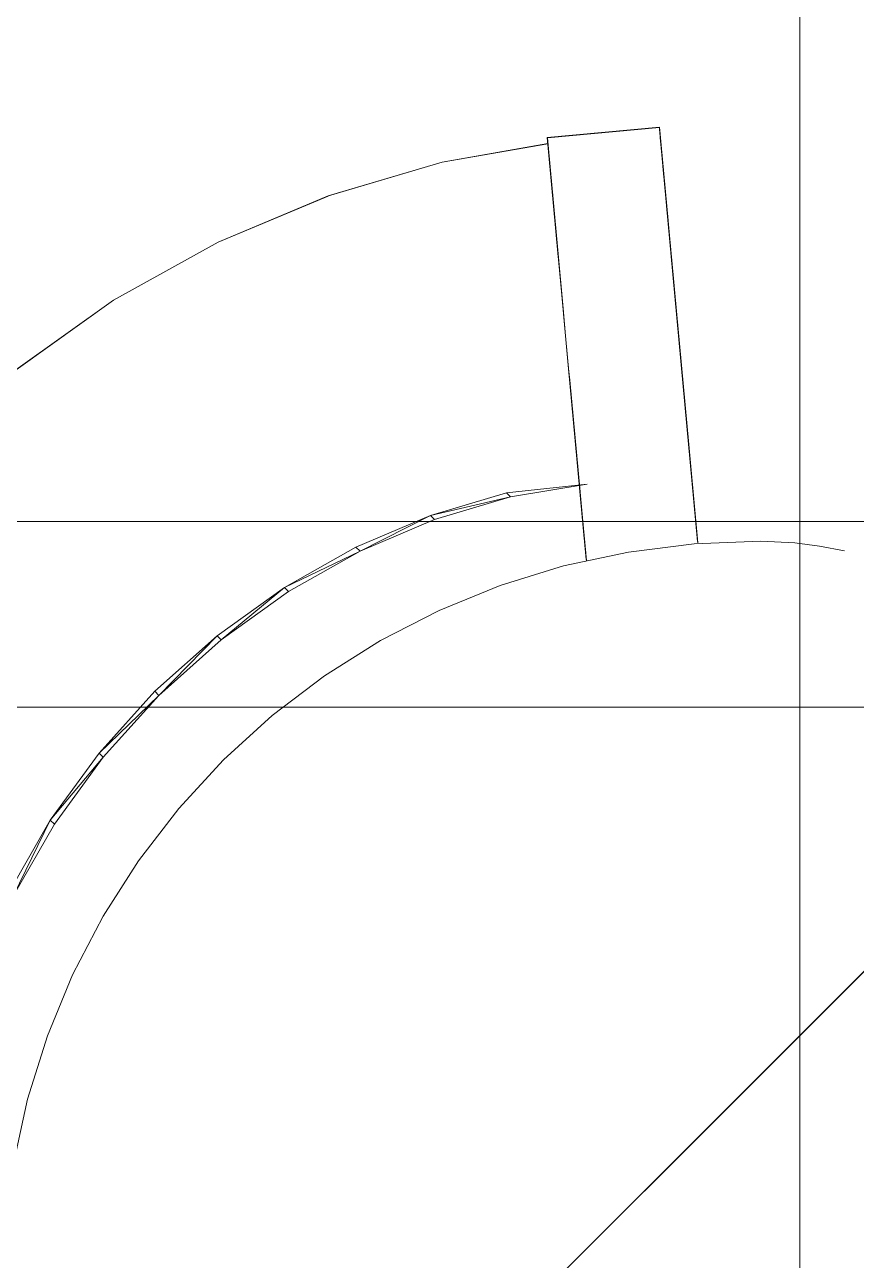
# Model space of a CAD drawing. Extents: x -566 to 72611, y -487 to 32334.
# Drawn here: x 60.28 to 68.6, y 299.6 to 311.98 of the extents above; entities that cross this region are included whole.
import ezdxf

# ---------------------------------------------------------------- set-up
doc = ezdxf.new("R2010")
doc.units = 0
doc.header["$LTSCALE"] = 0.5
doc.header["$MEASUREMENT"] = 0
doc.layers.add('ceilling', color=141, linetype='CONTINUOUS', lineweight=18)
doc.layers.add('floor', color=7, linetype='CONTINUOUS', lineweight=5, true_color=0xcfcfcf)
doc.layers.add('layout', color=7, linetype='CONTINUOUS', lineweight=5, true_color=0xcfcfcf)

msp = doc.modelspace()

# ---------------------------------------------------------------- hatches: boundary and pattern name
at = {"layer": 'floor'}
h = msp.add_hatch(dxfattribs=at)
h.set_pattern_fill('ANSI37', color=256, scale=100, angle=45)
h.set_pattern_definition([(90, (243.028, 267.632), (-12.5, 9e-16), []), (180, (243.028, 267.632), (-9e-16, -12.5), [])])
h.paths.add_polyline_path([(253.46925, 349.5), (154.11744, 349.5), (154.11744, 348.5), (101.14781, 348.5), (101.14781, 349.5), (0, 349.5), (0, 344.5), (36, 344.5, -0.33835703), (0, 308.66941), (0, 308.5), (0, 173.75), (253.46925, 173.75)])
h.paths.add_polyline_path([(36, 344.5), (0, 344.5), (0, 308.66941, 0.33835703)], flags=17)
h.paths.add_polyline_path([(253.46925, 173.75), (0, 173.75), (0, 173.74997), (0, 169.75), (253.46925, 169.75)])
h.paths.add_polyline_path([(253.46925, 169.75), (0, 169.75), (0, 149.21137), (36, 149.21137, -0.33835703), (0, 113.38078), (0, 113.21137), (0, 29.94998), (0, -5), (253.46925, -5)])
h.paths.add_polyline_path([(36, 149.21137), (0, 149.21137), (0, 113.38078, 0.33835703)], flags=17)
h.paths.add_polyline_path([(575.25, 169.75), (510, 169.75), (474.75, 169.75), (327.5, 169.75), (285.46925, 169.75), (285.46925, 165.75), (253.46925, 165.75), (253.46925, -5), (263.99725, -5), (263.99725, 95.99051), (287, 95.99051), (287, 97.5), (292, 97.5), (292, -5), (341.25, -5), (341.25, 13.02988), (341.25012, 15.02988), (346.24839, 15.02988, 0.36108524), (374.08728, 41.24999), (346.25012, 41.24999), (346.25012, 42.99999), (341.25, 42.99999), (341.25, 44.99999), (341.25, 97.5), (357.75, 97.5), (405.75, 97.5), (575.25, 97.5)])

# ---------------------------------------------------------------- linework, layer by layer
at = {"layer": 'ceilling'}
msp.add_line((0, 307), (533.5, 307), dxfattribs=at)
at = {"layer": 'layout'}
for points in [[(65.50842, 310.84748, -67.26699), (65.50842, 310.84748, -67.26699), (65.50854, 310.84623, -67.22689), (66.63047, 310.95092, -67.26699)], [(66.6306, 310.94967, -67.22689), (66.6306, 310.94967, -67.22689), (66.63047, 310.95092, -67.26699), (65.50854, 310.84623, -67.22689)], [(66.63047, 310.95092, -67.26699), (66.63047, 310.95092, -67.26699), (66.72474, 309.92884, -67.48286), (66.63891, 310.85943, -67.48643)], [(66.71653, 310.01832, -67.34798), (66.71653, 310.01832, -67.34798), (66.72474, 309.92884, -67.48286), (66.63047, 310.95092, -67.26699)], [(66.70804, 310.11029, -67.21458), (66.70804, 310.11029, -67.21458), (66.71653, 310.01832, -67.34798), (66.63047, 310.95092, -67.26699)], [(66.6306, 310.94967, -67.22689), (66.6306, 310.94967, -67.22689), (66.70804, 310.11029, -67.21458), (66.63047, 310.95092, -67.26699)], [(66.63117, 310.94386, -67.18715), (66.63117, 310.94386, -67.18715), (66.70804, 310.11029, -67.21458), (66.6306, 310.94967, -67.22689)], [(66.69929, 310.20474, -67.0827), (66.69929, 310.20474, -67.0827), (66.70804, 310.11029, -67.21458), (66.63117, 310.94386, -67.18715)], [(66.6321, 310.93359, -67.14822), (66.6321, 310.93359, -67.14822), (66.69929, 310.20474, -67.0827), (66.63117, 310.94386, -67.18715)], [(66.63344, 310.91891, -67.11057), (66.63344, 310.91891, -67.11057), (66.69929, 310.20474, -67.0827), (66.6321, 310.93359, -67.14822)], [(66.63521, 310.9, -67.07462), (66.63521, 310.9, -67.07462), (66.69929, 310.20474, -67.0827), (66.63344, 310.91891, -67.11057)], [(66.69685, 310.23177, -67.04916), (66.69685, 310.23177, -67.04916), (66.69929, 310.20474, -67.0827), (66.63521, 310.9, -67.07462)], [(66.63732, 310.87712, -67.0408), (66.63732, 310.87712, -67.0408), (66.69685, 310.23177, -67.04916), (66.63521, 310.9, -67.07462)], [(66.694, 310.26218, -67.01825), (66.694, 310.26218, -67.01825), (66.69685, 310.23177, -67.04916), (66.63732, 310.87712, -67.0408)], [(66.63974, 310.8506, -67.00951), (66.63974, 310.8506, -67.00951), (66.694, 310.26218, -67.01825), (66.63732, 310.87712, -67.0408)], [(66.63891, 310.85943, -67.48643), (66.63891, 310.85943, -67.48643), (66.73278, 309.84177, -67.61917), (66.64717, 310.77067, -67.70689)], [(66.72474, 309.92884, -67.48286), (66.72474, 309.92884, -67.48286), (66.73278, 309.84177, -67.61917), (66.63891, 310.85943, -67.48643)], [(66.69091, 310.29561, -66.99026), (66.69091, 310.29561, -66.99026), (66.694, 310.26218, -67.01825), (66.63974, 310.8506, -67.00951)], [(66.64249, 310.82062, -66.98109), (66.64249, 310.82062, -66.98109), (66.69091, 310.29561, -66.99026), (66.63974, 310.8506, -67.00951)], [(65.51395, 310.78749, -67.27966), (65.51395, 310.78749, -67.27966), (64.45702, 310.60098, -67.36029), (65.51204, 310.78508, -67.23956)], [(65.50842, 310.84748, -67.26699), (65.50842, 310.84748, -67.26699), (65.51686, 310.75599, -67.48643), (65.60268, 309.8254, -67.48286)], [(65.59445, 309.91486, -67.34798), (65.59445, 309.91486, -67.34798), (65.50842, 310.84748, -67.26699), (65.60268, 309.8254, -67.48286)], [(65.58599, 310.00685, -67.21458), (65.58599, 310.00685, -67.21458), (65.50842, 310.84748, -67.26699), (65.59445, 309.91486, -67.34798)], [(65.50854, 310.84623, -67.22689), (65.50854, 310.84623, -67.22689), (65.50842, 310.84748, -67.26699), (65.58599, 310.00685, -67.21458)], [(65.50909, 310.8404, -67.18715), (65.50909, 310.8404, -67.18715), (65.50854, 310.84623, -67.22689), (65.58599, 310.00685, -67.21458)], [(65.57723, 310.1013, -67.0827), (65.57723, 310.1013, -67.0827), (65.50909, 310.8404, -67.18715), (65.58599, 310.00685, -67.21458)], [(65.51004, 310.83015, -67.14822), (65.51004, 310.83015, -67.14822), (65.50909, 310.8404, -67.18715), (65.57723, 310.1013, -67.0827)], [(65.51138, 310.81547, -67.11057), (65.51138, 310.81547, -67.11057), (65.51004, 310.83015, -67.14822), (65.57723, 310.1013, -67.0827)], [(65.51315, 310.79656, -67.07462), (65.51315, 310.79656, -67.07462), (65.51138, 310.81547, -67.11057), (65.57723, 310.1013, -67.0827)], [(65.57479, 310.12833, -67.04916), (65.57479, 310.12833, -67.04916), (65.51315, 310.79656, -67.07462), (65.57723, 310.1013, -67.0827)], [(65.51526, 310.77368, -67.0408), (65.51526, 310.77368, -67.0408), (65.51315, 310.79656, -67.07462), (65.57479, 310.12833, -67.04916)], [(65.57195, 310.15874, -67.01825), (65.57195, 310.15874, -67.01825), (65.51526, 310.77368, -67.0408), (65.57479, 310.12833, -67.04916)], [(65.51768, 310.74716, -67.00951), (65.51768, 310.74716, -67.00951), (65.51526, 310.77368, -67.0408), (65.57195, 310.15874, -67.01825)], [(65.51686, 310.75599, -67.48643), (65.51686, 310.75599, -67.48643), (65.52511, 310.66723, -67.70689), (65.61072, 309.73833, -67.61917)], [(65.60268, 309.8254, -67.48286), (65.60268, 309.8254, -67.48286), (65.51686, 310.75599, -67.48643), (65.61072, 309.73833, -67.61917)], [(65.56885, 310.19217, -66.99026), (65.56885, 310.19217, -66.99026), (65.51768, 310.74716, -67.00951), (65.57195, 310.15874, -67.01825)], [(65.52044, 310.71718, -66.98109), (65.52044, 310.71718, -66.98109), (65.51768, 310.74716, -67.00951), (65.56885, 310.19217, -66.99026)], [(66.68758, 310.33174, -66.96545), (66.68758, 310.33174, -66.96545), (66.69091, 310.29561, -66.99026), (66.64249, 310.82062, -66.98109)], [(66.64557, 310.78751, -66.95587), (66.64557, 310.78751, -66.95587), (66.68758, 310.33174, -66.96545), (66.64249, 310.82062, -66.98109)], [(66.68405, 310.37025, -66.94405), (66.68405, 310.37025, -66.94405), (66.68758, 310.33174, -66.96545), (66.64557, 310.78751, -66.95587)], [(66.64889, 310.75172, -66.93417), (66.64889, 310.75172, -66.93417), (66.68405, 310.37025, -66.94405), (66.64557, 310.78751, -66.95587)], [(66.64717, 310.77067, -67.70689), (66.64717, 310.77067, -67.70689), (66.74808, 309.67529, -67.89597), (66.65506, 310.68483, -67.92834)], [(66.74059, 309.75722, -67.7569), (66.74059, 309.75722, -67.7569), (66.74808, 309.67529, -67.89597), (66.64717, 310.77067, -67.70689)], [(66.73278, 309.84177, -67.61917), (66.73278, 309.84177, -67.61917), (66.74059, 309.75722, -67.7569), (66.64717, 310.77067, -67.70689)], [(66.68028, 310.41076, -66.92626), (66.68028, 310.41076, -66.92626), (66.68405, 310.37025, -66.94405), (66.64889, 310.75172, -66.93417)], [(66.65096, 310.72914, -66.92349), (66.65096, 310.72914, -66.92349), (66.68028, 310.41076, -66.92626), (66.64889, 310.75172, -66.93417)], [(66.67641, 310.45289, -66.91226), (66.67641, 310.45289, -66.91226), (66.68028, 310.41076, -66.92626), (66.65096, 310.72914, -66.92349)], [(66.65603, 310.67391, -66.90224), (66.65603, 310.67391, -66.90224), (66.67641, 310.45289, -66.91226), (66.65096, 310.72914, -66.92349)], [(66.65096, 310.72914, -66.92349), (66.65096, 310.72914, -66.92349), (66.65241, 310.71371, -66.91623), (66.65603, 310.67391, -66.90224)], [(56.07127, 289.88387, -69.72025), (76.87671, 310.6919, -69.73263), (56.06989, 289.88507, -69.73263)], [(76.87671, 310.6919, -69.73263), (56.07127, 289.88387, -69.72025), (76.87801, 310.6906, -69.72025)], [(65.56552, 310.2283, -66.96545), (65.56552, 310.2283, -66.96545), (65.52044, 310.71718, -66.98109), (65.56885, 310.19217, -66.99026)], [(65.52351, 310.68407, -66.95587), (65.52351, 310.68407, -66.95587), (65.52044, 310.71718, -66.98109), (65.56552, 310.2283, -66.96545)], [(65.56197, 310.26679, -66.94405), (65.56197, 310.26679, -66.94405), (65.52351, 310.68407, -66.95587), (65.56552, 310.2283, -66.96545)], [(65.52684, 310.64828, -66.93417), (65.52684, 310.64828, -66.93417), (65.52351, 310.68407, -66.95587), (65.56197, 310.26679, -66.94405)], [(65.52511, 310.66723, -67.70689), (65.52511, 310.66723, -67.70689), (65.533, 310.58139, -67.92834), (65.62602, 309.57185, -67.89597)], [(65.61853, 309.65378, -67.7569), (65.61853, 309.65378, -67.7569), (65.52511, 310.66723, -67.70689), (65.62602, 309.57185, -67.89597)], [(65.61072, 309.73833, -67.61917), (65.61072, 309.73833, -67.61917), (65.52511, 310.66723, -67.70689), (65.61853, 309.65378, -67.7569)], [(65.55822, 310.30732, -66.92626), (65.55822, 310.30732, -66.92626), (65.52684, 310.64828, -66.93417), (65.56197, 310.26679, -66.94405)], [(65.5289, 310.62571, -66.92349), (65.5289, 310.62571, -66.92349), (65.52684, 310.64828, -66.93417), (65.55822, 310.30732, -66.92626)], [(65.55435, 310.34945, -66.91227), (65.55435, 310.34945, -66.91227), (65.5289, 310.62571, -66.92349), (65.55822, 310.30732, -66.92626)], [(65.53397, 310.57047, -66.90224), (65.53397, 310.57047, -66.90224), (65.5289, 310.62571, -66.92349), (65.55435, 310.34945, -66.91227)], [(66.65506, 310.68483, -67.92834), (66.65506, 310.68483, -67.92834), (66.75545, 309.59582, -68.03635), (66.66268, 310.60182, -68.15076)], [(66.74808, 309.67529, -67.89597), (66.74808, 309.67529, -67.89597), (66.75545, 309.59582, -68.03635), (66.65506, 310.68483, -67.92834)], [(66.67241, 310.49628, -66.90217), (66.67241, 310.49628, -66.90217), (66.67641, 310.45289, -66.91226), (66.65603, 310.67391, -66.90224)], [(66.66009, 310.62973, -66.89612), (66.66009, 310.62973, -66.89612), (66.67241, 310.49628, -66.90217), (66.65603, 310.67391, -66.90224)], [(66.66834, 310.54046, -66.89609), (66.66834, 310.54046, -66.89609), (66.67241, 310.49628, -66.90217), (66.66009, 310.62973, -66.89612)], [(66.66422, 310.58509, -66.89406), (66.66422, 310.58509, -66.89406), (66.66834, 310.54046, -66.89609), (66.66009, 310.62973, -66.89612)], [(63.31403, 310.26434, -67.41459), (63.31403, 310.26434, -67.41459), (64.45702, 310.60098, -67.36029), (63.31631, 310.26299, -67.45481)], [(65.533, 310.58139, -67.92834), (65.533, 310.58139, -67.92834), (65.54062, 310.49838, -68.15076), (65.63339, 309.49238, -68.03635)], [(65.62602, 309.57185, -67.89597), (65.62602, 309.57185, -67.89597), (65.533, 310.58139, -67.92834), (65.63339, 309.49238, -68.03635)], [(65.55035, 310.39284, -66.90217), (65.55035, 310.39284, -66.90217), (65.53397, 310.57047, -66.90224), (65.55435, 310.34945, -66.91227)], [(65.55035, 310.39284, -66.90217), (65.55035, 310.39284, -66.90217), (65.53397, 310.57047, -66.90224), (65.53803, 310.52629, -66.89612)], [(65.54216, 310.48165, -66.89406), (65.54216, 310.48165, -66.89406), (65.53803, 310.52629, -66.89612), (65.54629, 310.43702, -66.89609)], [(65.55035, 310.39284, -66.90217), (65.55035, 310.39284, -66.90217), (65.53803, 310.52629, -66.89612), (65.54629, 310.43702, -66.89609)], [(65.54062, 310.49838, -68.15076), (65.54062, 310.49838, -68.15076), (65.54799, 310.41822, -68.37411), (65.64733, 309.34125, -68.32092)], [(65.64044, 309.41552, -68.17802), (65.64044, 309.41552, -68.17802), (65.54062, 310.49838, -68.15076), (65.64733, 309.34125, -68.32092)], [(65.63339, 309.49238, -68.03635), (65.63339, 309.49238, -68.03635), (65.54062, 310.49838, -68.15076), (65.64044, 309.41552, -68.17802)], [(66.66268, 310.60182, -68.15076), (66.66268, 310.60182, -68.15076), (66.76938, 309.44469, -68.32092), (66.67005, 310.52166, -68.37411)], [(66.7625, 309.51896, -68.17802), (66.7625, 309.51896, -68.17802), (66.76938, 309.44469, -68.32092), (66.66268, 310.60182, -68.15076)], [(66.75545, 309.59582, -68.03635), (66.75545, 309.59582, -68.03635), (66.7625, 309.51896, -68.17802), (66.66268, 310.60182, -68.15076)], [(66.67005, 310.52166, -68.37411), (66.67005, 310.52166, -68.37411), (66.77597, 309.37305, -68.465), (66.67725, 310.44426, -68.59835)], [(66.76938, 309.44469, -68.32092), (66.76938, 309.44469, -68.32092), (66.77597, 309.37305, -68.465), (66.67005, 310.52166, -68.37411)], [(65.54799, 310.41822, -68.37411), (65.54799, 310.41822, -68.37411), (65.55519, 310.34082, -68.59835), (65.65391, 309.26961, -68.465)], [(65.64733, 309.34125, -68.32092), (65.64733, 309.34125, -68.32092), (65.54799, 310.41822, -68.37411), (65.65391, 309.26961, -68.465)], [(66.67725, 310.44426, -68.59835), (66.67725, 310.44426, -68.59835), (66.78848, 309.23772, -68.75656), (66.68405, 310.3699, -68.82346)], [(66.78231, 309.30409, -68.61022), (66.78231, 309.30409, -68.61022), (66.78848, 309.23772, -68.75656), (66.67725, 310.44426, -68.59835)], [(66.77597, 309.37305, -68.465), (66.77597, 309.37305, -68.465), (66.78231, 309.30409, -68.61022), (66.67725, 310.44426, -68.59835)], [(66.68405, 310.3699, -68.82346), (66.68405, 310.3699, -68.82346), (66.79508, 309.16542, -68.99538), (66.69066, 310.29829, -69.04939)], [(66.78848, 309.23772, -68.75656), (66.78848, 309.23772, -68.75656), (66.79508, 309.16542, -68.99538), (66.68405, 310.3699, -68.82346)], [(62.21174, 309.79925, -67.41885), (62.21174, 309.79925, -67.41885), (63.31297, 310.26207, -67.37444), (62.21229, 309.80134, -67.45901)], [(62.21229, 309.80134, -67.45901), (62.21229, 309.80134, -67.45901), (63.31403, 310.26434, -67.41459), (62.21448, 309.79991, -67.49924)], [(63.31403, 310.26434, -67.41459), (63.31403, 310.26434, -67.41459), (62.21229, 309.80134, -67.45901), (63.31297, 310.26207, -67.37444)], [(65.55519, 310.34082, -68.59835), (65.55519, 310.34082, -68.59835), (65.56197, 310.26644, -68.82346), (65.66642, 309.13428, -68.75656)], [(65.66025, 309.20065, -68.61022), (65.66025, 309.20065, -68.61022), (65.55519, 310.34082, -68.59835), (65.66642, 309.13428, -68.75656)], [(65.65391, 309.26961, -68.465), (65.65391, 309.26961, -68.465), (65.55519, 310.34082, -68.59835), (65.66025, 309.20065, -68.61022)], [(65.56197, 310.26644, -68.82346), (65.56197, 310.26644, -68.82346), (65.5686, 310.19485, -69.04939), (65.69147, 308.86194, -92.37602)], [(65.66642, 309.13428, -68.75656), (65.66642, 309.13428, -68.75656), (65.56197, 310.26644, -68.82346), (65.69147, 308.86194, -92.37602)], [(66.69066, 310.29829, -69.04939), (66.69066, 310.29829, -69.04939), (66.80155, 309.09607, -69.23502), (66.69706, 310.22956, -69.27612)], [(66.79508, 309.16542, -68.99538), (66.79508, 309.16542, -68.99538), (66.80155, 309.09607, -69.23502), (66.69066, 310.29829, -69.04939)], [(66.69706, 310.22956, -69.27612), (66.69706, 310.22956, -69.27612), (66.80755, 309.03021, -69.47433), (66.70312, 310.16378, -69.50362)], [(66.80155, 309.09607, -69.23502), (66.80155, 309.09607, -69.23502), (66.80755, 309.03021, -69.47433), (66.69706, 310.22956, -69.27612)], [(66.70312, 310.16378, -69.50362), (66.70312, 310.16378, -69.50362), (66.81254, 308.97662, -69.67496), (66.70889, 310.10062, -69.73302)], [(66.80755, 309.03021, -69.47433), (66.80755, 309.03021, -69.47433), (66.81254, 308.97662, -69.67496), (66.70312, 310.16378, -69.50362)], [(66.70889, 310.10062, -69.73302), (66.70889, 310.10062, -69.73302), (66.81736, 308.92407, -69.87468), (66.71366, 310.04854, -69.9282)], [(66.81254, 308.97662, -69.67496), (66.81254, 308.97662, -69.67496), (66.81736, 308.92407, -69.87468), (66.70889, 310.10062, -69.73302)], [(66.71366, 310.04854, -69.9282), (66.71366, 310.04854, -69.9282), (66.82211, 308.87213, -70.07454), (66.71844, 309.9968, -70.12471)], [(66.81736, 308.92407, -69.87468), (66.81736, 308.92407, -69.87468), (66.82211, 308.87213, -70.07454), (66.71366, 310.04854, -69.9282)], [(66.71844, 309.9968, -70.12471), (66.71844, 309.9968, -70.12471), (66.82685, 308.82087, -70.27457), (66.72316, 309.94569, -70.32137)], [(66.82211, 308.87213, -70.07454), (66.82211, 308.87213, -70.07454), (66.82685, 308.82087, -70.27457), (66.71844, 309.9968, -70.12471)], [(66.72316, 309.94569, -70.32137), (66.72316, 309.94569, -70.32137), (66.83154, 308.77026, -70.47474), (66.72785, 309.89525, -70.51819)], [(66.82685, 308.82087, -70.27457), (66.82685, 308.82087, -70.27457), (66.83154, 308.77026, -70.47474), (66.72316, 309.94569, -70.32137)], [(66.72785, 309.89525, -70.51819), (66.72785, 309.89525, -70.51819), (66.83613, 308.7204, -70.67506), (66.7324, 309.84552, -70.71515)], [(66.83154, 308.77026, -70.47474), (66.83154, 308.77026, -70.47474), (66.83613, 308.7204, -70.67506), (66.72785, 309.89525, -70.51819)], [(62.21229, 309.80134, -67.45901), (62.21229, 309.80134, -67.45901), (61.16596, 309.218, -67.49301), (62.21174, 309.79925, -67.41885)], [(66.7324, 309.84552, -70.71515), (66.7324, 309.84552, -70.71515), (66.84066, 308.67117, -70.87553), (66.73697, 309.79633, -70.91225)], [(66.83613, 308.7204, -70.67506), (66.83613, 308.7204, -70.67506), (66.84066, 308.67117, -70.87553), (66.7324, 309.84552, -70.71515)], [(66.73697, 309.79633, -70.91225), (66.73697, 309.79633, -70.91225), (66.84514, 308.62258, -71.07615), (66.74143, 309.7479, -71.10952)], [(66.84066, 308.67117, -70.87553), (66.84066, 308.67117, -70.87553), (66.84514, 308.62258, -71.07615), (66.73697, 309.79633, -70.91225)], [(66.8375, 308.7054, -96.79295), (66.8375, 308.7054, -96.79295), (66.7372, 309.79346, -96.6115), (66.84662, 308.60648, -96.26441)], [(66.74631, 309.69437, -96.08183), (66.74631, 309.69437, -96.08183), (66.84662, 308.60648, -96.26441), (66.7372, 309.79346, -96.6115)], [(66.74143, 309.7479, -71.10952), (66.74143, 309.7479, -71.10952), (66.84958, 308.57464, -71.27691), (66.74585, 309.70011, -71.30691)], [(66.84514, 308.62258, -71.07615), (66.84514, 308.62258, -71.07615), (66.84958, 308.57464, -71.27691), (66.74143, 309.7479, -71.10952)], [(66.74585, 309.70011, -71.30691), (66.74585, 309.70011, -71.30691), (66.85392, 308.52746, -71.47781), (66.75012, 309.65304, -71.50446)], [(66.84958, 308.57464, -71.27691), (66.84958, 308.57464, -71.27691), (66.85392, 308.52746, -71.47781), (66.74585, 309.70011, -71.30691)], [(66.85584, 308.50646, -95.73662), (66.85584, 308.50646, -95.73662), (66.84662, 308.60648, -96.26441), (66.74631, 309.69437, -96.08183)], [(66.7556, 309.5939, -95.5518), (66.7556, 309.5939, -95.5518), (66.85584, 308.50646, -95.73662), (66.74631, 309.69437, -96.08183)], [(66.75012, 309.65304, -71.50446), (66.75012, 309.65304, -71.50446), (66.85821, 308.48093, -71.67886), (66.75446, 309.60655, -71.70214)], [(66.85392, 308.52746, -71.47781), (66.85392, 308.52746, -71.47781), (66.85821, 308.48093, -71.67886), (66.75012, 309.65304, -71.50446)], [(66.75446, 309.60655, -71.70214), (66.75446, 309.60655, -71.70214), (66.8624, 308.43515, -71.87965), (66.75865, 309.56077, -71.89996)], [(66.85821, 308.48093, -71.67886), (66.85821, 308.48093, -71.67886), (66.8624, 308.43515, -71.87965), (66.75446, 309.60655, -71.70214)], [(66.86518, 308.40519, -95.20904), (66.86518, 308.40519, -95.20904), (66.85584, 308.50646, -95.73662), (66.7556, 309.5939, -95.5518)], [(66.76501, 309.49217, -95.02197), (66.76501, 309.49217, -95.02197), (66.86518, 308.40519, -95.20904), (66.7556, 309.5939, -95.5518)], [(66.75865, 309.56077, -71.89996), (66.75865, 309.56077, -71.89996), (66.8624, 308.43515, -71.87965), (66.76284, 309.51551, -72.09834)], [(66.76284, 309.51551, -72.09834), (66.76284, 309.51551, -72.09834), (66.88461, 308.19442, -72.9435), (66.78505, 309.27495, -73.16138)], [(66.8624, 308.43515, -71.87965), (66.8624, 308.43515, -71.87965), (66.88461, 308.19442, -72.9435), (66.76284, 309.51551, -72.09834)], [(66.87465, 308.30267, -94.68166), (66.87465, 308.30267, -94.68166), (66.86518, 308.40519, -95.20904), (66.76501, 309.49217, -95.02197)], [(66.77446, 309.38928, -94.49234), (66.77446, 309.38928, -94.49234), (66.87465, 308.30267, -94.68166), (66.76501, 309.49217, -95.02197)], [(66.88419, 308.199, -94.1545), (66.88419, 308.199, -94.1545), (66.87465, 308.30267, -94.68166), (66.77446, 309.38928, -94.49234)], [(66.78405, 309.28516, -93.96294), (66.78405, 309.28516, -93.96294), (66.88419, 308.199, -94.1545), (66.77446, 309.38928, -94.49234)], [(66.89385, 308.09408, -93.62756), (66.89385, 308.09408, -93.62756), (66.88419, 308.199, -94.1545), (66.78405, 309.28516, -93.96294)], [(66.79378, 309.17979, -93.43375), (66.79378, 309.17979, -93.43375), (66.89385, 308.09408, -93.62756), (66.78405, 309.28516, -93.96294)], [(66.78505, 309.27495, -73.16138), (66.78505, 309.27495, -73.16138), (66.94974, 307.48781, -76.06652), (66.84977, 308.57242, -76.26654)], [(66.88461, 308.19442, -72.9435), (66.88461, 308.19442, -72.9435), (66.94974, 307.48781, -76.06652), (66.78505, 309.27495, -73.16138)], [(60.18855, 308.52189, -67.51612), (60.18855, 308.52189, -67.51612), (61.16596, 309.218, -67.49301), (60.19051, 308.5204, -67.55636)], [(66.90364, 307.98791, -93.10083), (66.90364, 307.98791, -93.10083), (66.89385, 308.09408, -93.62756), (66.79378, 309.17979, -93.43375)], [(66.80361, 309.07315, -92.90478), (66.80361, 309.07315, -92.90478), (66.90364, 307.98791, -93.10083), (66.79378, 309.17979, -93.43375)], [(66.91358, 307.88051, -92.57433), (66.91358, 307.88051, -92.57433), (66.90364, 307.98791, -93.10083), (66.80361, 309.07315, -92.90478)], [(66.81352, 308.96538, -92.37602), (66.81352, 308.96538, -92.37602), (66.91358, 307.88051, -92.57433), (66.80361, 309.07315, -92.90478)], [(66.92355, 307.77194, -92.04804), (66.92355, 307.77194, -92.04804), (66.91358, 307.88051, -92.57433), (66.81352, 308.96538, -92.37602)], [(66.82363, 308.85625, -91.8475), (66.82363, 308.85625, -91.8475), (66.92355, 307.77194, -92.04804), (66.81352, 308.96538, -92.37602)], [(65.80149, 307.6685, -92.04804), (65.80149, 307.6685, -92.04804), (65.69147, 308.86194, -92.37602), (65.79152, 307.77707, -92.57433)], [(65.70157, 308.75281, -91.8475), (65.70157, 308.75281, -91.8475), (65.69147, 308.86194, -92.37602), (65.80149, 307.6685, -92.04804)], [(65.81162, 307.5587, -91.52199), (65.81162, 307.5587, -91.52199), (65.70157, 308.75281, -91.8475), (65.80149, 307.6685, -92.04804)], [(65.71174, 308.64254, -91.31921), (65.71174, 308.64254, -91.31921), (65.70157, 308.75281, -91.8475), (65.81162, 307.5587, -91.52199)], [(66.93368, 307.66214, -91.52199), (66.93368, 307.66214, -91.52199), (66.92355, 307.77194, -92.04804), (66.82363, 308.85625, -91.8475)], [(66.8338, 308.74598, -91.31921), (66.8338, 308.74598, -91.31921), (66.93368, 307.66214, -91.52199), (66.82363, 308.85625, -91.8475)], [(66.94393, 307.55109, -90.99615), (66.94393, 307.55109, -90.99615), (66.93368, 307.66214, -91.52199), (66.8338, 308.74598, -91.31921)], [(66.84409, 308.63445, -90.79114), (66.84409, 308.63445, -90.79114), (66.94393, 307.55109, -90.99615), (66.8338, 308.74598, -91.31921)], [(65.82187, 307.44766, -90.99615), (65.82187, 307.44766, -90.99615), (65.71174, 308.64254, -91.31921), (65.81162, 307.5587, -91.52199)], [(65.72203, 308.53101, -90.79113), (65.72203, 308.53101, -90.79113), (65.71174, 308.64254, -91.31921), (65.82187, 307.44766, -90.99615)], [(66.95431, 307.43845, -90.46875), (66.95431, 307.43845, -90.46875), (66.94393, 307.55109, -90.99615), (66.84409, 308.63445, -90.79114)], [(66.85445, 308.52213, -90.26526), (66.85445, 308.52213, -90.26526), (66.95431, 307.43845, -90.46875), (66.84409, 308.63445, -90.79114)], [(65.83225, 307.33501, -90.46875), (65.83225, 307.33501, -90.46875), (65.72203, 308.53101, -90.79113), (65.82187, 307.44766, -90.99615)], [(65.73239, 308.41869, -90.26526), (65.73239, 308.41869, -90.26526), (65.72203, 308.53101, -90.79113), (65.83225, 307.33501, -90.46875)], [(66.84977, 308.57242, -76.26654), (66.84977, 308.57242, -76.26654), (67.01319, 306.80019, -79.72841), (66.91238, 307.89344, -79.88265)], [(66.94974, 307.48781, -76.06652), (66.94974, 307.48781, -76.06652), (67.01319, 306.80019, -79.72841), (66.84977, 308.57242, -76.26654)], [(66.96496, 307.32332, -89.91502), (66.96496, 307.32332, -89.91502), (66.95431, 307.43845, -90.46875), (66.85445, 308.52213, -90.26526)], [(66.86482, 308.40897, -89.7206), (66.86482, 308.40897, -89.7206), (66.96496, 307.32332, -89.91502), (66.85445, 308.52213, -90.26526)], [(65.72772, 308.46898, -76.26654), (65.72772, 308.46898, -76.26654), (65.7903, 307.78998, -79.88265), (65.89113, 306.69675, -79.72841)], [(65.82768, 307.38437, -76.06652), (65.82768, 307.38437, -76.06652), (65.72772, 308.46898, -76.26654), (65.89113, 306.69675, -79.72841)], [(65.8429, 307.21988, -89.91502), (65.8429, 307.21988, -89.91502), (65.73239, 308.41869, -90.26526), (65.83225, 307.33501, -90.46875)], [(65.74277, 308.30553, -89.7206), (65.74277, 308.30553, -89.7206), (65.73239, 308.41869, -90.26526), (65.8429, 307.21988, -89.91502)], [(66.97492, 307.21525, -89.35815), (66.97492, 307.21525, -89.35815), (66.96496, 307.32332, -89.91502), (66.86482, 308.40897, -89.7206)], [(66.87455, 308.30342, -89.17662), (66.87455, 308.30342, -89.17662), (66.97492, 307.21525, -89.35815), (66.86482, 308.40897, -89.7206)], [(65.76255, 308.09098, -72.9435), (65.76255, 308.09098, -72.9435), (65.82768, 307.38437, -76.06652), (65.74034, 308.33171, -71.87965)], [(65.85286, 307.11181, -89.35815), (65.85286, 307.11181, -89.35815), (65.74277, 308.30553, -89.7206), (65.8429, 307.21988, -89.91502)], [(65.75249, 308.19998, -89.17662), (65.75249, 308.19998, -89.17662), (65.74277, 308.30553, -89.7206), (65.85286, 307.11181, -89.35815)], [(66.9842, 307.1146, -88.80004), (66.9842, 307.1146, -88.80004), (66.97492, 307.21525, -89.35815), (66.87455, 308.30342, -89.17662)], [(66.88366, 308.20502, -88.63143), (66.88366, 308.20502, -88.63143), (66.9842, 307.1146, -88.80004), (66.87455, 308.30342, -89.17662)], [(65.86212, 307.01114, -88.80004), (65.86212, 307.01114, -88.80004), (65.75249, 308.19998, -89.17662), (65.85286, 307.11181, -89.35815)], [(65.76161, 308.10158, -88.63142), (65.76161, 308.10158, -88.63142), (65.75249, 308.19998, -89.17662), (65.86212, 307.01114, -88.80004)], [(66.99279, 307.02136, -88.24079), (66.99279, 307.02136, -88.24079), (66.9842, 307.1146, -88.80004), (66.88366, 308.20502, -88.63143)], [(66.89204, 308.11398, -88.08511), (66.89204, 308.11398, -88.08511), (66.99279, 307.02136, -88.24079), (66.88366, 308.20502, -88.63143)], [(65.87073, 306.91792, -88.24079), (65.87073, 306.91792, -88.24079), (65.76161, 308.10158, -88.63142), (65.86212, 307.01114, -88.80004)], [(65.76998, 308.01054, -88.08511), (65.76998, 308.01054, -88.08511), (65.76161, 308.10158, -88.63142), (65.87073, 306.91792, -88.24079)], [(65.87864, 306.8321, -87.68047), (65.87864, 306.8321, -87.68047), (65.76998, 308.01054, -88.08511), (65.87073, 306.91792, -88.24079)], [(65.77769, 307.92675, -87.53776), (65.77769, 307.92675, -87.53776), (65.76998, 308.01054, -88.08511), (65.87864, 306.8321, -87.68047)], [(67.00072, 306.93557, -87.68047), (67.00072, 306.93557, -87.68047), (66.99279, 307.02136, -88.24079), (66.89204, 308.11398, -88.08511)], [(66.89975, 308.03019, -87.53776), (66.89975, 308.03019, -87.53776), (67.00072, 306.93557, -87.68047), (66.89204, 308.11398, -88.08511)], [(67.0079, 306.85728, -87.11918), (67.0079, 306.85728, -87.11918), (67.00072, 306.93557, -87.68047), (66.89975, 308.03019, -87.53776)], [(66.9068, 307.95368, -86.98946), (66.9068, 307.95368, -86.98946), (67.0079, 306.85728, -87.11918), (66.89975, 308.03019, -87.53776)], [(65.88584, 306.75384, -87.11918), (65.88584, 306.75384, -87.11918), (65.77769, 307.92675, -87.53776), (65.87864, 306.8321, -87.68047)], [(65.78474, 307.85024, -86.98946), (65.78474, 307.85024, -86.98946), (65.77769, 307.92675, -87.53776), (65.88584, 306.75384, -87.11918)], [(67.01443, 306.78644, -86.55701), (67.01443, 306.78644, -86.55701), (67.0079, 306.85728, -87.11918), (66.9068, 307.95368, -86.98946)], [(66.91322, 307.88446, -86.44029), (66.91322, 307.88446, -86.44029), (67.01443, 306.78644, -86.55701), (66.9068, 307.95368, -86.98946)], [(65.89237, 306.683, -86.55701), (65.89237, 306.683, -86.55701), (65.78474, 307.85024, -86.98946), (65.88584, 306.75384, -87.11918)], [(65.79116, 307.78102, -86.44029), (65.79116, 307.78102, -86.44029), (65.78474, 307.85024, -86.98946), (65.89237, 306.683, -86.55701)], [(65.7903, 307.78998, -79.88265), (65.7903, 307.78998, -79.88265), (65.79278, 307.763, -80.09193), (65.89399, 306.66567, -79.96895)], [(65.89113, 306.69675, -79.72841), (65.89113, 306.69675, -79.72841), (65.7903, 307.78998, -79.88265), (65.89399, 306.66567, -79.96895)], [(65.89822, 306.61959, -85.99404), (65.89822, 306.61959, -85.99404), (65.79116, 307.78102, -86.44029), (65.89237, 306.683, -86.55701)], [(65.79682, 307.71914, -85.89035), (65.79682, 307.71914, -85.89035), (65.79116, 307.78102, -86.44029), (65.89822, 306.61959, -85.99404)], [(65.79278, 307.763, -80.09193), (65.79278, 307.763, -80.09193), (65.79533, 307.73573, -80.31425), (65.89651, 306.6377, -80.19775)], [(65.89399, 306.66567, -79.96895), (65.89399, 306.66567, -79.96895), (65.79278, 307.763, -80.09193), (65.89651, 306.6377, -80.19775)], [(65.79533, 307.73573, -80.31425), (65.79533, 307.73573, -80.31425), (65.79769, 307.71001, -80.53673), (65.89898, 306.61122, -80.42672)], [(65.89651, 306.6377, -80.19775), (65.89651, 306.6377, -80.19775), (65.79533, 307.73573, -80.31425), (65.89898, 306.61122, -80.42672)], [(65.10041, 307.28843, -76.53475), (65.10041, 307.28843, -76.53475), (64.33795, 307.06325, -76.55921), (65.14097, 307.24768, -77.42431)], [(65.14097, 307.24768, -77.42431), (65.14097, 307.24768, -77.42431), (65.90794, 307.37693, -77.39525), (65.10041, 307.28843, -76.53475)], [(64.37851, 307.0225, -77.44877), (64.37851, 307.0225, -77.44877), (65.14097, 307.24768, -77.42431), (64.33795, 307.06325, -76.55921)], [(63.5926, 306.74591, -76.57867), (63.5926, 306.74591, -76.57867), (63.63316, 306.70516, -77.46822), (64.33795, 307.06325, -76.55921)], [(64.37851, 307.0225, -77.44877), (64.37851, 307.0225, -77.44877), (64.33795, 307.06325, -76.55921), (63.63316, 306.70516, -77.46822)], [(66.9796, 306.7783, -80.51045), (66.9796, 306.7783, -80.51045), (66.32001, 306.69565, -80.51045), (66.9796, 306.7783, -79.38364)], [(66.32001, 306.69565, -79.38364), (66.32001, 306.69565, -79.38364), (66.9796, 306.7783, -79.38364), (66.32001, 306.69565, -80.51045)], [(67.64505, 306.80341, -80.51045), (67.64505, 306.80341, -80.51045), (66.9796, 306.7783, -80.51045), (67.64505, 306.80341, -79.38364)], [(66.9796, 306.7783, -79.38364), (66.9796, 306.7783, -79.38364), (67.64505, 306.80341, -79.38364), (66.9796, 306.7783, -80.51045)], [(67.98567, 306.78678, -79.38364), (67.98567, 306.78678, -79.38364), (67.98567, 306.78678, -80.51045), (67.64505, 306.80341, -79.38364)], [(67.64505, 306.80341, -80.51045), (67.64505, 306.80341, -80.51045), (67.64505, 306.80341, -79.38364), (67.98567, 306.78678, -80.51045)], [(68.23457, 306.7531, -79.38364), (68.23457, 306.7531, -79.38364), (68.23457, 306.7531, -80.51045), (67.98567, 306.78678, -79.38364)], [(67.98567, 306.78678, -80.51045), (67.98567, 306.78678, -80.51045), (67.98567, 306.78678, -79.38364), (68.23457, 306.7531, -80.51045)], [(63.5926, 306.74591, -76.57867), (63.5926, 306.74591, -76.57867), (62.8767, 306.34162, -76.5928), (63.63316, 306.70516, -77.46822)], [(62.91726, 306.30087, -77.48236), (62.91726, 306.30087, -77.48236), (63.63316, 306.70516, -77.46822), (62.8767, 306.34162, -76.5928)], [(66.32001, 306.69565, -80.51045), (66.32001, 306.69565, -80.51045), (65.67106, 306.55624, -80.51045), (66.32001, 306.69565, -79.38364)], [(65.67106, 306.55624, -79.38364), (65.67106, 306.55624, -79.38364), (66.32001, 306.69565, -79.38364), (65.67106, 306.55624, -80.51045)], [(68.48187, 306.70784, -79.38364), (68.48187, 306.70784, -79.38364), (68.48187, 306.70784, -80.51045), (68.23457, 306.7531, -79.38364)], [(68.23457, 306.7531, -80.51045), (68.23457, 306.7531, -80.51045), (68.23457, 306.7531, -79.38364), (68.48187, 306.70784, -80.51045)], [(65.67106, 306.55624, -80.51045), (65.67106, 306.55624, -80.51045), (65.03777, 306.36095, -80.51045), (65.67106, 306.55624, -79.38364)], [(65.03777, 306.36095, -79.38364), (65.03777, 306.36095, -79.38364), (65.67106, 306.55624, -79.38364), (65.03777, 306.36095, -80.51045)], [(62.20204, 305.85713, -76.60138), (62.20204, 305.85713, -76.60138), (62.2426, 305.81638, -77.49094), (62.8767, 306.34162, -76.5928)], [(62.91726, 306.30087, -77.48236), (62.91726, 306.30087, -77.48236), (62.8767, 306.34162, -76.5928), (62.2426, 305.81638, -77.49094)], [(65.03777, 306.36095, -80.51045), (65.03777, 306.36095, -80.51045), (64.42482, 306.11132, -80.51045), (65.03777, 306.36095, -79.38364)], [(64.42482, 306.11132, -79.38364), (64.42482, 306.11132, -79.38364), (65.03777, 306.36095, -79.38364), (64.42482, 306.11132, -80.51045)], [(64.42482, 306.11132, -80.51045), (64.42482, 306.11132, -80.51045), (63.83671, 305.80926, -80.51045), (64.42482, 306.11132, -79.38364)], [(63.83671, 305.80926, -79.38364), (63.83671, 305.80926, -79.38364), (64.42482, 306.11132, -79.38364), (63.83671, 305.80926, -80.51045)], [(61.5797, 305.30053, -76.60426), (61.5797, 305.30053, -76.60426), (61.62035, 305.2597, -77.4938), (62.20204, 305.85713, -76.60138)], [(61.62035, 305.2597, -77.4938), (61.62035, 305.2597, -77.4938), (62.20204, 305.85713, -76.60138), (62.2426, 305.81638, -77.49094)], [(63.83671, 305.80926, -80.51045), (63.83671, 305.80926, -80.51045), (63.27803, 305.45691, -80.51045), (63.83671, 305.80926, -79.38364)], [(63.27803, 305.45691, -79.38364), (63.27803, 305.45691, -79.38364), (63.83671, 305.80926, -79.38364), (63.27803, 305.45691, -80.51045)], [(63.27803, 305.45691, -80.51045), (63.27803, 305.45691, -80.51045), (62.75275, 305.05703, -80.51045), (63.27803, 305.45691, -79.38364)], [(62.75275, 305.05703, -79.38364), (62.75275, 305.05703, -79.38364), (63.27803, 305.45691, -79.38364), (62.75275, 305.05703, -80.51045)], [(61.5797, 305.30053, -76.60426), (61.5797, 305.30053, -76.60426), (61.02021, 304.68076, -76.60138), (61.62035, 305.2597, -77.4938)], [(61.06077, 304.64001, -77.49094), (61.06077, 304.64001, -77.49094), (61.62035, 305.2597, -77.4938), (61.02021, 304.68076, -76.60138)], [(62.75275, 305.05703, -80.51045), (62.75275, 305.05703, -80.51045), (62.26495, 304.61249, -80.51045), (62.75275, 305.05703, -79.38364)], [(62.26495, 304.61249, -79.38364), (62.26495, 304.61249, -79.38364), (62.75275, 305.05703, -79.38364), (62.26495, 304.61249, -80.51045)], [(61.02021, 304.68076, -76.60138), (61.02021, 304.68076, -76.60138), (60.5326, 304.00836, -76.5928), (61.06077, 304.64001, -77.49094)], [(60.57316, 303.96761, -77.48236), (60.57316, 303.96761, -77.48236), (61.06077, 304.64001, -77.49094), (60.5326, 304.00836, -76.5928)], [(62.26495, 304.61249, -80.51045), (62.26495, 304.61249, -80.51045), (61.81817, 304.12678, -80.51045), (62.26495, 304.61249, -79.38364)], [(61.81817, 304.12678, -79.38364), (61.81817, 304.12678, -79.38364), (62.26495, 304.61249, -79.38364), (61.81817, 304.12678, -80.51045)], [(61.81817, 304.12678, -80.51045), (61.81817, 304.12678, -80.51045), (61.41587, 303.60336, -80.51045), (61.81817, 304.12678, -79.38364)], [(61.41587, 303.60336, -79.38364), (61.41587, 303.60336, -79.38364), (61.81817, 304.12678, -79.38364), (61.41587, 303.60336, -80.51045)], [(60.12499, 303.29434, -76.57867), (60.12499, 303.29434, -76.57867), (60.16555, 303.25359, -77.46822), (60.5326, 304.00836, -76.5928)], [(60.57316, 303.96761, -77.48236), (60.57316, 303.96761, -77.48236), (60.5326, 304.00836, -76.5928), (60.16555, 303.25359, -77.46822)], [(61.41587, 303.60336, -80.51045), (61.41587, 303.60336, -80.51045), (61.06093, 303.04632, -80.51045), (61.41587, 303.60336, -79.38364)], [(61.06093, 303.04632, -79.38364), (61.06093, 303.04632, -79.38364), (61.41587, 303.60336, -79.38364), (61.06093, 303.04632, -80.51045)], [(61.06093, 303.04632, -80.51045), (61.06093, 303.04632, -80.51045), (60.75615, 302.45961, -80.51045), (61.06093, 303.04632, -79.38364)], [(60.75615, 302.45961, -79.38364), (60.75615, 302.45961, -79.38364), (61.06093, 303.04632, -79.38364), (60.75615, 302.45961, -80.51045)], [(60.75615, 302.45961, -80.51045), (60.75615, 302.45961, -80.51045), (60.50368, 301.84782, -80.51045), (60.75615, 302.45961, -79.38364)], [(60.50368, 301.84782, -79.38364), (60.50368, 301.84782, -79.38364), (60.75615, 302.45961, -79.38364), (60.50368, 301.84782, -80.51045)], [(60.50368, 301.84782, -80.51045), (60.50368, 301.84782, -80.51045), (60.30545, 301.21545, -80.51045), (60.50368, 301.84782, -79.38364)], [(60.30545, 301.21545, -79.38364), (60.30545, 301.21545, -79.38364), (60.50368, 301.84782, -79.38364), (60.30545, 301.21545, -80.51045)], [(60.30545, 301.21545, -80.51045), (60.30545, 301.21545, -80.51045), (60.16304, 300.56715, -80.51045), (60.30545, 301.21545, -79.38364)], [(60.16304, 300.56715, -79.38364), (60.16304, 300.56715, -79.38364), (60.30545, 301.21545, -79.38364), (60.16304, 300.56715, -80.51045)]]:
    msp.add_3dface(points, dxfattribs=at)

doc.saveas('drawing.dxf')
